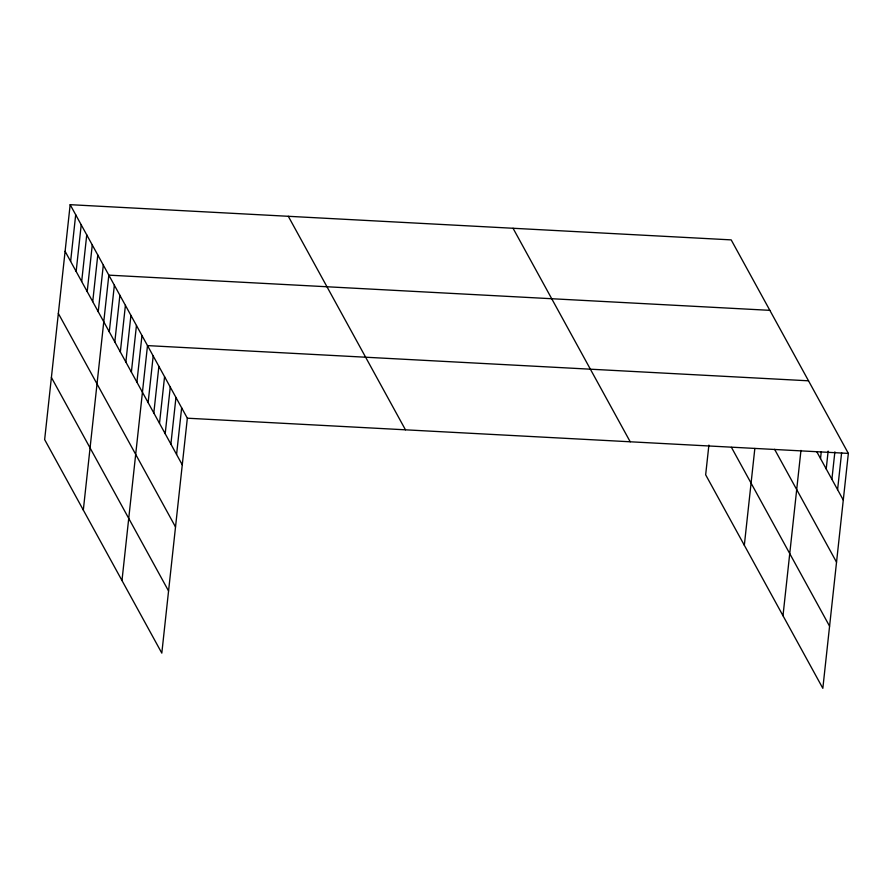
<?xml version="1.0" encoding="UTF-8"?>
<svg xmlns="http://www.w3.org/2000/svg" width="893" height="893" viewBox="0 0 893 893"><rect width="100%" height="100%" fill="white"/><g stroke="black" fill="none" stroke-linecap="round" stroke-linejoin="round"><path stroke-width="1.34" d="M70.167 204.676L44.65 439.602L161.812 653.118L187.34 418.203L70.167 204.676L731.188 239.882L848.35 453.398L822.833 688.324L705.66 474.797L708.897 445.082M70.625 261.381L75.693 214.744M76.151 271.45L81.218 224.813M81.676 281.518L86.744 234.881M87.201 291.576L92.269 244.939M92.727 301.644L97.783 255.007M98.241 311.713L103.309 265.076M83.317 510.059L108.834 275.144L769.844 310.34M109.292 331.85L114.36 285.202M114.817 341.907L119.885 295.27M120.343 351.976L125.411 305.339M125.857 362.045L130.925 315.408M131.383 372.113L136.45 325.476M136.908 382.182L141.976 335.534M121.984 580.528L147.501 345.602L808.511 380.809M148.126 402.609L153.194 355.972M153.819 412.99L158.876 366.342M159.501 423.36L164.569 376.723M165.194 433.73L170.262 387.093M170.887 444.1L175.954 397.463M176.58 454.47L181.647 407.833M744.327 545.266L754.842 448.453M782.994 615.724L800.954 450.407M820.522 458.555L821.27 451.702M826.215 468.925L828.146 451.099M831.896 479.295L834.877 451.869M837.589 489.665L841.619 452.639M187.34 418.203L848.35 453.398M816.727 451.646L843.282 500.047M774.599 449.313L836.529 562.177M731.434 447.337L829.575 626.194M513.051 228.262L630.212 441.789M288.305 216.296L405.467 429.823M65.1 251.313L182.272 464.84M58.358 313.454L175.519 526.97M51.403 377.46L168.565 590.987"/></g></svg>
